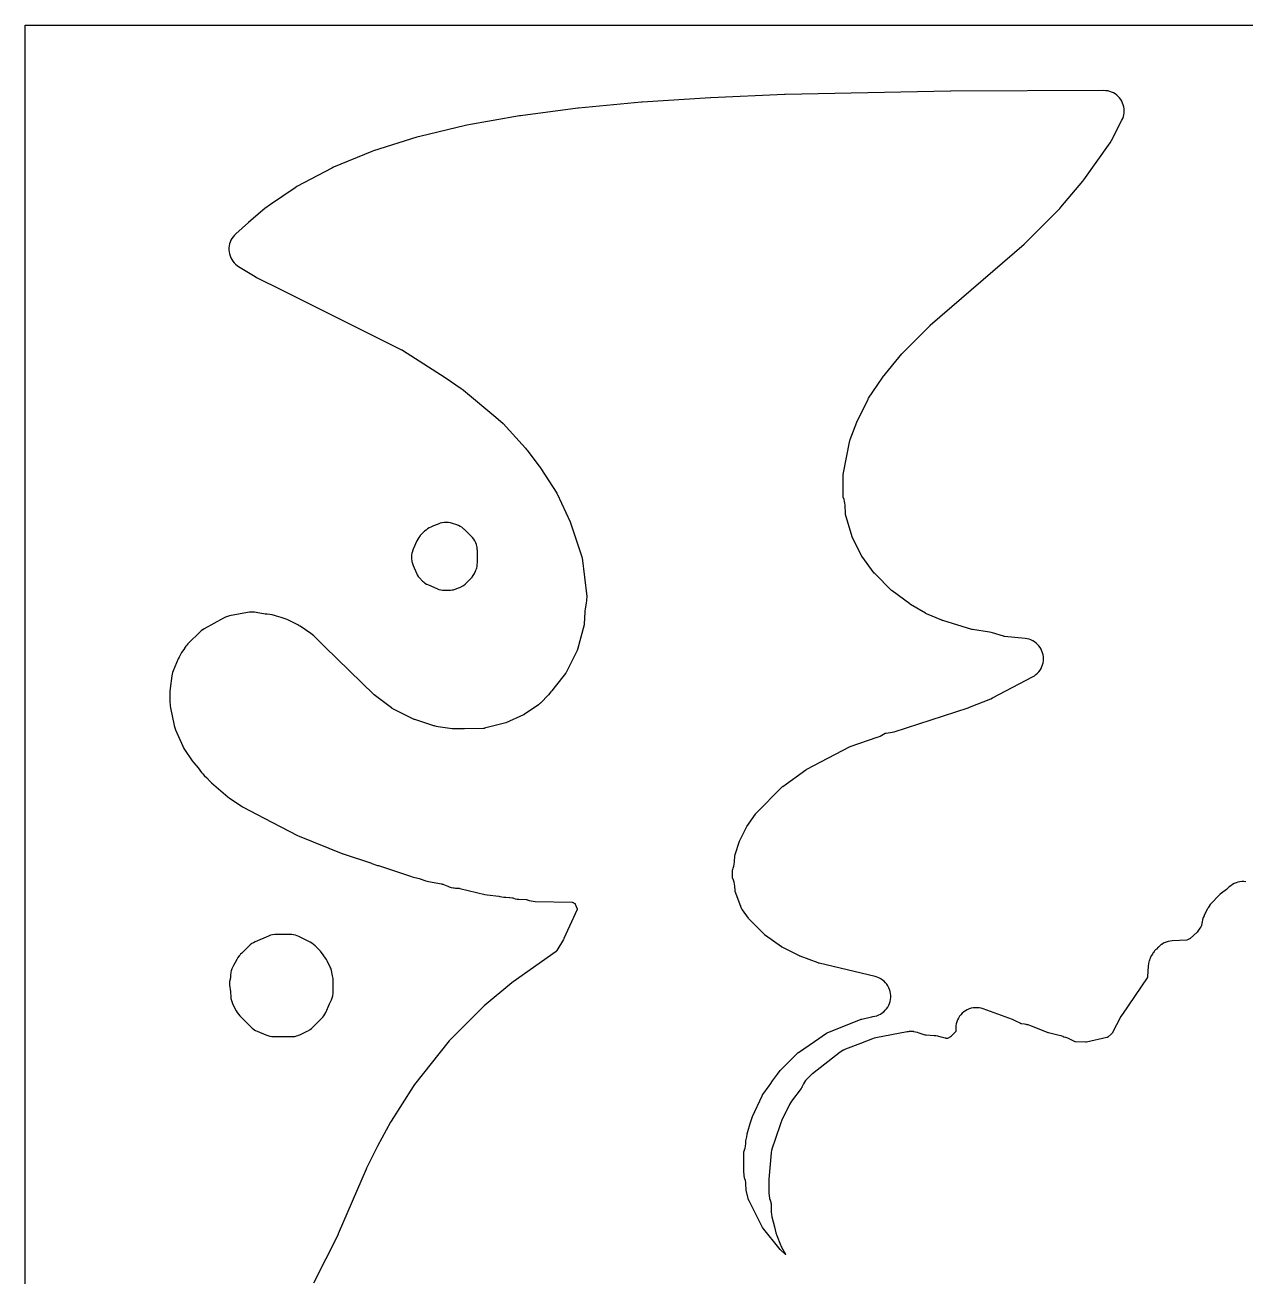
# Model space of a CAD drawing. Header units: millimetres. Extents: x 0 to 300, y 0 to 300.
# Drawn here: x 0 to 150, y 146.2 to 300 of the extents above; entities that cross this region are included whole.
import ezdxf

# ---------------------------------------------------------------- set-up
doc = ezdxf.new("R2010")
doc.units = ezdxf.units.MM
doc.layers.add('CUT', color=7, linetype='CONTINUOUS')

msp = doc.modelspace()

# ---------------------------------------------------------------- linework, layer by layer
at = {"layer": 'CUT'}
for points in [[(299.9192, 0.0008), (299.9021, 0), (0.0614, 0), (0.0501, 0.0006), (0.0029, 0.0029), (0.0006, 0.0501), (0, 0.0614), (0, 299.9386), (0.0006, 299.9499), (0.0029, 299.9971), (0.0501, 299.9994), (0.0614, 300), (299.9021, 300), (299.9192, 299.9992), (299.9606, 299.9971), (299.9634, 299.9386), (299.9634, 0.0614), (299.9606, 0.0029)], [(47.5263, 234.1011), (47.5904, 233.8526), (47.6796, 233.612), (48.0882, 232.6631), (48.1373, 232.5622), (48.1901, 232.4538), (48.3111, 232.2549), (48.45, 232.0681), (48.6057, 231.895), (48.6064, 231.8943), (48.6633, 231.8367), (48.7539, 231.745), (48.8222, 231.6821), (48.9306, 231.5825), (49.0532, 231.4897), (49.1221, 231.4377), (49.3216, 231.315), (49.3266, 231.3119), (49.3382, 231.3062), (49.5422, 231.2063), (50.6001, 230.7499), (50.6619, 230.7269), (50.8384, 230.6612), (51.0845, 230.5971), (51.2824, 230.5666), (51.3358, 230.5584), (51.4002, 230.5551), (51.5897, 230.5454), (51.8033, 230.5453), (51.8034, 230.5453), (52.0134, 230.5453), (52.2508, 230.5565), (52.4861, 230.5902), (52.6134, 230.621), (52.7171, 230.6461), (52.9417, 230.7237), (53.2524, 230.8478), (53.3983, 230.9062), (53.5781, 230.9888), (53.6284, 231.0119), (53.7041, 231.0565), (53.8466, 231.1403), (54.0507, 231.2902), (54.2311, 231.4532), (54.2385, 231.4599), (54.7225, 231.9439), (54.7416, 231.9652), (54.9077, 232.1509), (55.0687, 232.3771), (55.2037, 232.6198), (55.2504, 232.716), (55.3194, 232.8582), (55.3841, 233.0085), (55.4093, 233.0669), (55.4635, 233.233), (55.4798, 233.283), (55.5305, 233.5046), (55.5604, 233.7274), (55.5608, 233.7298), (55.5705, 233.9569), (55.5703, 234.0218), (55.5664, 235.4259), (55.56, 235.5486), (55.5534, 235.6744), (55.5241, 235.8653), (55.5157, 235.9204), (55.4537, 236.1614), (55.3681, 236.395), (55.2597, 236.619), (55.1295, 236.8311), (54.9789, 237.0292), (54.8094, 237.2113), (53.9921, 238.0062), (53.9196, 238.0706), (53.8249, 238.1548), (53.6451, 238.2879), (53.4541, 238.4044), (53.2535, 238.5033), (53.1308, 238.5508), (53.0449, 238.584), (52.5167, 238.7613), (52.5163, 238.7614), (52.2653, 238.8314), (52.0084, 238.8748), (51.7484, 238.8913), (51.4881, 238.8806), (51.2304, 238.8429), (51.1979, 238.8347), (50.9779, 238.7786), (50.7335, 238.6884), (50.1856, 238.4529), (49.8467, 238.3073), (49.8451, 238.3065), (49.8402, 238.3044), (49.6349, 238.2049), (49.4395, 238.0871), (49.2557, 237.952), (49.085, 237.8007), (48.7112, 237.4377), (48.5506, 237.2663), (48.5249, 237.2331), (48.5032, 237.2097), (48.3594, 237.0213), (48.2342, 236.8202), (48.1285, 236.6082), (47.6881, 235.6087), (47.5968, 235.3688), (47.5824, 235.3149), (47.5306, 235.1209), (47.4901, 234.8674), (47.4759, 234.6112), (47.488, 234.3549), (47.5113, 234.2004)], [(25.2219, 181.3724), (25.2328, 181.2988), (25.2336, 181.2881), (25.2342, 181.2816), (25.2431, 181.1192), (25.2688, 180.6551), (25.2964, 180.3978), (25.3505, 180.1447), (25.4305, 179.8985), (25.5355, 179.662), (25.9253, 178.8936), (26.0545, 178.6689), (26.2061, 178.4587), (26.3788, 178.2653), (27.7243, 176.9071), (27.9014, 176.7448), (28.0593, 176.6258), (28.0932, 176.6002), (28.298, 176.4747), (28.5139, 176.3694), (29.5775, 175.9127), (29.8129, 175.8253), (29.968, 175.7849), (30.056, 175.762), (30.3042, 175.7234), (30.555, 175.7099), (32.6942, 175.7023), (32.7951, 175.7064), (32.9176, 175.7115), (33.1392, 175.7406), (33.2482, 175.765), (33.3574, 175.7894), (33.5703, 175.8575), (33.5986, 175.8694), (33.7763, 175.9443), (34.6669, 176.3676), (34.8574, 176.4684), (34.957, 176.5327), (35.0384, 176.5852), (35.2087, 176.7172), (35.367, 176.8633), (35.7713, 177.2701), (36.42, 177.9228), (36.5577, 178.0746), (36.573, 178.0914), (36.71, 178.2733), (36.8298, 178.4668), (36.9316, 178.6704), (37.4032, 179.7324), (37.6312, 180.2457), (37.7232, 180.4852), (37.7901, 180.7329), (37.7963, 180.7712), (37.8313, 180.9862), (37.8431, 181.1881), (37.8463, 181.2424), (37.8558, 182.5672), (37.8402, 182.8647), (37.7894, 183.1581), (37.6324, 183.8251), (37.549, 184.1049), (37.4888, 184.2447), (37.4335, 184.3732), (37.2883, 184.6625), (37.1039, 185.0303), (37.0153, 185.1917), (36.9151, 185.3462), (36.4354, 186.0291), (36.3917, 186.0855), (36.2908, 186.2157), (36.1291, 186.3877), (35.6281, 186.8731), (35.4366, 187.0406), (35.2291, 187.1878), (35.0076, 187.3131), (33.6343, 188.0006), (33.4247, 188.0937), (33.2075, 188.1673), (32.9845, 188.2206), (32.7575, 188.2532), (32.5285, 188.265), (30.923, 188.2735), (30.6654, 188.2615), (30.4105, 188.2231), (30.1609, 188.1587), (30.0579, 188.1204), (29.9192, 188.0689), (28.2588, 187.3523), (28.0503, 187.2507), (27.8522, 187.1301), (27.6661, 186.9918), (27.4937, 186.8367), (26.6175, 185.9725), (26.4618, 185.8189), (26.4165, 185.7692), (26.2853, 185.6255), (26.1299, 185.4147), (26.0511, 185.2802), (25.9975, 185.1887), (25.6206, 184.4609), (25.5255, 184.2773), (25.4198, 184.0448), (25.3384, 183.8027), (25.2975, 183.622), (25.282, 183.5536), (25.2514, 183.3001), (25.2239, 182.9025), (25.2234, 182.897), (25.2156, 182.846), (25.1907, 182.7457), (25.1908, 182.7456), (25.1808, 182.7116), (25.1364, 182.4787), (25.1143, 182.2426), (25.1146, 182.0056), (25.1373, 181.7696), (25.1824, 181.5368), (25.2182, 181.3893)]]:
    msp.add_lwpolyline(points, close=True, dxfattribs=at)
msp.add_lwpolyline([(149.9869, 194.726), (149.7397, 194.7511), (149.4913, 194.7515), (149.2441, 194.7272), (149.0005, 194.6786), (148.7629, 194.606), (148.5337, 194.5101), (148.3152, 194.392), (148.1094, 194.2528), (147.9185, 194.0939), (147.8858, 194.0606), (147.879, 194.0548), (147.8485, 194.0228), (147.8384, 194.0125), (147.7981, 193.977), (147.7692, 193.949), (147.5797, 193.7729), (146.9778, 193.3306), (146.8135, 193.1989), (146.6609, 193.0538), (145.7594, 192.1214), (145.5968, 191.9356), (145.4532, 191.7348), (145.3302, 191.5207), (145.3169, 191.4946), (145.2772, 191.4243), (145.2761, 191.4222), (144.8681, 190.6184), (144.8426, 190.5681), (144.7355, 190.3262), (144.6546, 190.0743), (144.6007, 189.8153), (144.5345, 189.3834), (144.5327, 189.3728), (144.4676, 189.2459), (144.4366, 189.202), (144.4252, 189.186), (144.3041, 189.0147), (143.9806, 188.5571), (143.1402, 187.783), (143.0809, 187.7383), (143.0586, 187.7256), (142.7369, 187.5609), (140.9137, 187.4708), (140.6577, 187.4448), (140.4058, 187.3928), (140.1605, 187.3151), (139.9245, 187.2125), (139.7003, 187.0863), (139.6382, 187.0424), (139.5794, 187.0059), (139.3917, 186.863), (139.2183, 186.7031), (139.2162, 186.701), (138.9727, 186.4543), (138.9097, 186.3931), (138.7538, 186.2275), (138.7024, 186.1618), (138.7019, 186.1613), (138.7012, 186.1603), (138.6137, 186.0485), (138.5572, 185.9609), (138.5526, 185.9547), (138.5485, 185.9475), (138.4903, 185.8574), (138.3535, 185.6227), (138.2116, 185.3393), (138.2031, 185.3192), (138.1425, 185.1525), (138.1421, 185.1517), (138.1414, 185.1496), (138.1142, 185.0746), (138.1065, 185.0439), (138.0619, 184.909), (138.0069, 184.6594), (137.9777, 184.4055), (137.8906, 183.0361), (137.8888, 183.0163), (137.8815, 182.9741), (137.8613, 182.9363), (137.8504, 182.9195), (134.8015, 178.457), (134.7774, 178.4219), (134.6313, 178.1796), (133.547, 176.1278), (133.5381, 176.1118), (133.5164, 176.079), (133.4887, 176.051), (133.4749, 176.0389), (132.9954, 175.6405), (132.9815, 175.6294), (132.9498, 175.6079), (132.9134, 175.5962), (132.8961, 175.5919), (130.4117, 175.0453), (130.3893, 175.0411), (130.2915, 175.0318), (130.2687, 175.0317), (129.0609, 175.063), (129.0431, 175.0639), (129.0054, 175.0685), (128.3637, 175.4008), (128.1134, 175.5134), (127.8524, 175.5979), (127.6254, 175.6578), (127.4836, 175.7188), (127.2696, 175.7995), (127.0491, 175.8604), (125.7301, 176.1599), (125.7253, 176.1611), (125.6675, 176.1788), (125.6174, 176.1971), (123.4335, 177.0682), (123.2226, 177.1416), (123.1119, 177.1693), (123.006, 177.1959), (122.9228, 177.209), (122.7854, 177.2306), (122.4162, 177.2719), (122.415, 177.2721), (122.4138, 177.2722), (122.4118, 177.2725), (122.4061, 177.2733), (122.362, 177.282), (122.3281, 177.2959), (122.3123, 177.3037), (121.6198, 177.6658), (121.3152, 177.8001), (117.6942, 179.1163), (117.4536, 179.1902), (117.2069, 179.2396), (116.9564, 179.264), (116.7047, 179.263), (116.4545, 179.2368), (116.2081, 179.1855), (115.9681, 179.1097), (115.737, 179.0101), (115.517, 178.8879), (115.3105, 178.7441), (115.1194, 178.5803), (114.9458, 178.3981), (114.7914, 178.1994), (114.6577, 177.9862), (114.5462, 177.7606), (114.4579, 177.525), (114.3937, 177.2816), (114.3544, 177.0331), (114.3402, 176.7818), (114.339, 176.5827), (114.3377, 176.377), (114.3372, 176.3591), (114.3333, 176.321), (114.3091, 176.2913), (114.2968, 176.2783), (113.7713, 175.7471), (113.7578, 175.7342), (113.727, 175.7087), (113.6937, 175.6863), (113.6775, 175.6771), (113.3258, 175.4881), (113.2693, 175.4614), (113.1577, 175.4925), (113.1224, 175.5027), (113.1129, 175.5055), (113.1021, 175.5086), (113.0683, 175.5184), (113.0221, 175.5318), (112.5458, 175.6486), (112.1333, 175.7498), (111.8988, 175.7956), (111.7995, 175.8053), (111.6609, 175.8188), (110.6977, 175.8663), (110.6911, 175.8667), (110.6797, 175.8676), (110.663, 175.8699), (110.6427, 175.8728), (110.6061, 175.8814), (110.5894, 175.8866), (109.825, 176.1418), (109.6334, 176.2058), (109.5809, 176.2203), (109.3869, 176.2743), (109.1761, 176.3101), (109.1347, 176.3172), (108.8794, 176.3341), (108.7576, 176.3297), (108.6237, 176.3249), (108.4975, 176.3073), (108.3703, 176.2896), (104.5325, 175.5527), (104.317, 175.5013), (104.1069, 175.4311), (102.6155, 174.8578), (100.7798, 174.1522), (100.5568, 174.0537), (100.5213, 174.0337), (100.3444, 173.934), (100.1447, 173.7942), (96.7324, 171.1479), (96.671, 171.0934), (96.4862, 170.9295), (96.1743, 170.6138), (96.0971, 170.5358), (95.9995, 170.4259), (95.92, 170.3363), (95.8927, 170.298), (95.7651, 170.119), (95.6343, 169.8865), (95.444, 169.5015), (95.4045, 169.4216), (95.4036, 169.42), (95.3959, 169.4051), (95.3555, 169.3397), (95.3446, 169.3246), (94.1646, 167.7595), (94.0366, 167.5728), (93.926, 167.3752), (92.9648, 165.4587), (92.8275, 165.1277), (92.1427, 163.071), (91.7861, 162.0002), (91.7103, 161.7191), (91.6733, 161.4684), (91.6678, 161.431), (91.3798, 158.18), (91.3702, 157.9326), (91.3867, 156.3867), (91.3921, 156.3024), (91.4036, 156.1221), (91.4397, 155.9118), (91.4484, 155.8608), (91.4592, 155.8227), (91.5206, 155.6058), (91.5975, 155.3808), (91.6198, 155.3152), (91.6204, 155.3135), (91.6257, 155.2965), (91.635, 155.257), (91.6403, 155.2168), (91.6414, 155.1972), (91.6768, 154.0881), (91.6893, 153.9414), (91.6991, 153.8252), (91.7339, 153.6448), (91.7491, 153.566), (92.0542, 152.336), (92.2412, 151.5824), (92.347, 151.2545), (92.8025, 150.1176), (92.8349, 150.0502), (92.9451, 149.8203), (93.4255, 148.9678), (93.4466, 148.9257), (93.4098, 148.9551), (92.7502, 149.5358), (90.5956, 152.2524), (90.5839, 152.2679), (90.5511, 152.3194), (88.9374, 155.5351), (88.9287, 155.5537), (88.8977, 155.6371), (88.8922, 155.657), (88.5993, 156.8245), (88.5951, 156.8432), (88.5833, 156.9251), (88.582, 156.9443), (88.5565, 157.5533), (88.5363, 157.7824), (88.4951, 158.0087), (88.4334, 158.2303), (88.3992, 158.3199), (88.3009, 159.0755), (88.2988, 159.1366), (88.2986, 159.1416), (88.2985, 159.1453), (88.2876, 159.4542), (88.2973, 160.6215), (88.2993, 160.7642), (88.2998, 160.7993), (88.3029, 161.0146), (88.3109, 161.5786), (88.3184, 161.6052), (88.3241, 161.6211), (88.3768, 161.7596), (88.3904, 161.8017), (88.4539, 161.9975), (88.5069, 162.2419), (88.5191, 162.3489), (88.5352, 162.4904), (88.5624, 162.9189), (88.659, 163.4129), (88.722, 163.7351), (88.7257, 163.7539), (88.784, 164.0523), (89.0592, 165.0193), (89.3794, 165.8726), (90.5401, 168.427), (90.5648, 168.4763), (90.5797, 168.5032), (90.5853, 168.5125), (90.5855, 168.5129), (90.5928, 168.525), (90.6025, 168.5413), (90.6326, 168.5862), (91.4026, 169.6667), (91.5173, 169.8276), (91.8396, 170.2799), (92.4202, 171.0946), (92.7799, 171.5477), (94.9815, 173.7501), (94.9946, 173.7595), (96.9885, 175.1208), (98.4392, 176.1111), (98.4564, 176.1222), (98.5345, 176.1639), (98.5533, 176.172), (102.7007, 177.8331), (102.7052, 177.8348), (102.7754, 177.8572), (102.7917, 177.8613), (103.9841, 178.1382), (104.0029, 178.1421), (104.1639, 178.1625), (104.4081, 178.2059), (104.6469, 178.2733), (104.8779, 178.364), (105.0986, 178.4772), (105.3071, 178.6117), (105.5013, 178.7662), (105.6791, 178.9392), (105.839, 179.129), (105.9792, 179.3337), (106.0985, 179.5512), (106.1956, 179.7795), (106.2696, 180.0164), (106.3197, 180.2593), (106.3455, 180.5061), (106.3468, 180.7542), (106.3234, 181.0012), (106.2757, 181.2447), (106.2041, 181.4822), (106.1092, 181.7115), (105.9922, 181.9303), (105.854, 182.1363), (105.696, 182.3277), (105.5199, 182.5024), (105.3274, 182.6589), (105.1202, 182.7955), (104.9006, 182.9108), (104.6706, 183.0039), (104.4325, 183.0737), (97.5532, 184.724), (97.4822, 184.7433), (97.4125, 184.767), (95.2281, 185.5867), (95.1721, 185.6094), (95.1174, 185.6348), (92.9915, 186.6889), (92.9871, 186.6912), (92.9213, 186.7302), (92.9069, 186.74), (90.9529, 188.1314), (90.9485, 188.1347), (90.8844, 188.1888), (90.8707, 188.2021), (88.9158, 190.1863), (88.9126, 190.1897), (88.8662, 190.2438), (88.8564, 190.2567), (88.1211, 191.2649), (88.1115, 191.2787), (88.0927, 191.3099), (88.0768, 191.3428), (88.0707, 191.358), (87.2461, 193.5421), (87.2402, 193.5591), (87.23, 193.5965), (87.2235, 193.6346), (87.2217, 193.6525), (87.1808, 194.2075), (87.1503, 194.4534), (87.0957, 194.695), (87.0174, 194.9301), (86.9399, 195.1293), (86.934, 195.1455), (86.9238, 195.1812), (86.9203, 195.2177), (86.9198, 195.2352), (86.9167, 196.1363), (86.917, 196.1538), (86.9204, 196.1914), (86.9308, 196.2277), (86.9367, 196.2442), (86.9942, 196.3919), (87.0755, 196.6377), (87.1309, 196.8905), (87.1599, 197.1476), (87.2099, 197.9733), (87.2103, 197.9787), (87.2177, 198.03), (87.224, 198.0561), (87.231, 198.0791), (87.7806, 199.7268), (87.8104, 199.8065), (87.8458, 199.8839), (88.5962, 201.3803), (88.6334, 201.4489), (88.675, 201.5149), (89.7199, 203.0561), (89.7299, 203.0702), (89.7774, 203.1279), (89.7893, 203.1405), (93.0016, 206.3889), (93.0054, 206.3926), (93.0668, 206.4455), (93.0815, 206.4566), (95.9111, 208.4895), (95.9797, 208.5352), (96.0513, 208.5761), (101.2712, 211.3239), (101.2756, 211.3262), (101.3457, 211.3566), (101.3621, 211.3625), (104.6673, 212.4805), (104.8517, 212.5511), (105.0298, 212.636), (105.6805, 212.9781), (105.6956, 212.9856), (105.7294, 212.9997), (105.7648, 213.0073), (105.7818, 213.0098), (106.2908, 213.0723), (106.5256, 213.1126), (106.7555, 213.1751), (115.8523, 216.1182), (116.0116, 216.1758), (118.6272, 217.2226), (118.8653, 217.3326), (123.7777, 219.9254), (123.989, 220.0505), (124.1871, 220.1958), (124.3698, 220.3598), (124.5357, 220.541), (124.6829, 220.7375), (124.8101, 220.9476), (124.9162, 221.1691), (124.9999, 221.4), (125.0607, 221.6379), (125.0977, 221.8807), (125.1108, 222.1259), (125.0998, 222.3713), (125.0647, 222.6143), (125.006, 222.8528), (124.9241, 223.0843), (124.82, 223.3067), (124.6945, 223.5178), (124.5489, 223.7156), (124.3846, 223.8981), (124.2031, 224.0637), (124.0063, 224.2106), (123.7961, 224.3375), (123.5744, 224.4432), (123.3434, 224.5266), (123.1054, 224.5869), (122.8625, 224.6236), (120.3316, 224.8797), (120.3128, 224.8821), (120.2325, 224.8985), (120.2143, 224.9037), (118.8547, 225.3282), (118.663, 225.3797), (118.4679, 225.4159), (116.3916, 225.7166), (116.3868, 225.7174), (116.314, 225.7334), (116.2977, 225.738), (112.7265, 226.8362), (112.6686, 226.8557), (112.6118, 226.878), (110.7423, 227.6703), (110.6753, 227.7011), (110.6103, 227.7361), (108.7862, 228.7919), (108.7284, 228.8276), (108.6727, 228.8666), (106.5263, 230.4606), (106.5226, 230.4634), (106.468, 230.5103), (106.4562, 230.5216), (104.3873, 232.6003), (104.384, 232.6037), (104.3373, 232.6577), (104.3274, 232.6706), (102.8121, 234.7268), (102.8089, 234.7312), (102.7657, 234.8012), (102.7569, 234.8177), (101.6586, 237.0097), (101.6562, 237.0146), (101.625, 237.0925), (101.619, 237.1106), (100.7981, 239.8568), (100.7967, 239.8618), (100.7863, 239.9103), (100.7832, 239.9358), (100.7817, 239.9588), (100.7398, 240.9981), (100.7193, 241.2329), (100.6767, 241.4646), (100.6125, 241.6913), (100.5061, 242.0091), (100.5001, 242.0287), (100.4908, 242.0717), (100.4862, 242.1156), (100.4857, 242.136), (100.4974, 244.6755), (100.4979, 244.6934), (100.5056, 244.7703), (100.5087, 244.7879), (101.3329, 248.9634), (101.334, 248.9684), (101.3552, 249.0443), (101.3611, 249.0612), (102.1673, 251.2142), (102.1907, 251.2721), (102.2172, 251.3287), (103.5529, 254.0038), (103.5888, 254.0703), (103.6288, 254.1343), (105.2796, 256.6008), (105.3119, 256.6468), (105.3465, 256.6912), (107.7062, 259.5841), (107.7433, 259.6275), (107.7824, 259.669), (111.1384, 263.0617), (111.1716, 263.094), (111.2062, 263.1251), (122.7318, 273.0915), (122.8666, 273.217), (127.0995, 277.4606), (127.2412, 277.6151), (129.9398, 280.8175), (130.0667, 280.9815), (133.2812, 285.5105), (133.4615, 285.806), (134.7511, 288.2914), (134.8529, 288.5135), (134.9325, 288.7444), (134.9892, 288.982), (135.0225, 289.224), (135.0319, 289.4681), (135.0175, 289.7119), (134.9794, 289.9532), (134.9179, 290.1896), (134.8337, 290.4189), (134.7274, 290.6388), (134.6002, 290.8474), (134.4533, 291.0425), (134.288, 291.2223), (134.106, 291.3852), (133.9089, 291.5295), (133.6987, 291.6539), (133.4774, 291.7572), (133.247, 291.8384), (133.0098, 291.8968), (132.768, 291.9317), (132.524, 291.9428), (113.7333, 291.8823), (113.6893, 291.8817), (93.3644, 291.4587), (93.3085, 291.4569), (84.2471, 291.0655), (84.1927, 291.0625), (75.8051, 290.5168), (75.7338, 290.5111), (68.0025, 289.7856), (67.9114, 289.7753), (60.8514, 288.8508), (60.7369, 288.833), (54.2619, 287.6776), (54.1207, 287.6482), (48.4841, 286.3031), (48.2864, 286.2559), (48.1158, 286.2087), (42.8017, 284.5353), (42.6022, 284.463), (37.8937, 282.5276), (37.6687, 282.4218), (33.4043, 280.1499), (33.1647, 280.0044), (30.1487, 277.9336), (29.4466, 277.4515), (29.2074, 277.265), (27.4651, 275.7273), (25.8887, 274.336), (25.7124, 274.1643), (25.5539, 273.9761), (25.4147, 273.7732), (25.296, 273.5576), (25.1991, 273.3314), (25.125, 273.0968), (25.0743, 272.856), (25.0475, 272.6113), (25.0448, 272.3653), (25.0664, 272.1201), (25.112, 271.8783), (25.1811, 271.6421), (25.2731, 271.4139), (25.3871, 271.1958), (25.522, 270.99), (25.6765, 270.7985), (25.849, 270.623), (26.038, 270.4654), (26.2415, 270.3271), (28.2676, 269.0918), (28.4532, 268.9892), (31.5189, 267.46), (31.5192, 267.4599), (31.5192, 267.4598), (46.2629, 260.1058), (46.3194, 260.0756), (46.3743, 260.0425), (51.6173, 256.6803), (53.5782, 255.3316), (53.8085, 255.1733), (53.8219, 255.1641), (53.862, 255.1365), (57.8285, 251.8187), (58.7238, 251.0453), (61.0544, 248.4675), (61.4743, 247.9941), (61.5528, 247.9058), (61.6139, 247.8368), (61.6359, 247.812), (63.1682, 245.7964), (63.3365, 245.5741), (63.359, 245.5432), (63.382, 245.5087), (65.3218, 242.4702), (65.3283, 242.4594), (65.3638, 242.3895), (66.9591, 238.9736), (68.4045, 234.6408), (68.41, 234.6227), (68.428, 234.543), (68.4307, 234.5242), (69.005, 229.7881), (68.97, 229.3873), (68.9614, 229.2882), (68.9589, 229.2599), (68.9385, 229.026), (68.7922, 228.2339), (68.7654, 228.0502), (68.7522, 227.8651), (68.7026, 226.4098), (68.7012, 226.3881), (68.6911, 226.3212), (67.8637, 223.2658), (67.8583, 223.2478), (67.8294, 223.1721), (67.8215, 223.1551), (66.4579, 220.4308), (66.4487, 220.4136), (66.4128, 220.3573), (66.3833, 220.3165), (65.1325, 218.743), (64.7092, 218.2105), (64.605, 218.0794), (64.2957, 217.6903), (63.3003, 216.6823), (63.3003, 216.6822), (63.2999, 216.6819), (63.2867, 216.6696), (63.0649, 216.4637), (61.3226, 215.2692), (61.2741, 215.2384), (61.2637, 215.2327), (61.2486, 215.2255), (59.0737, 214.2606), (56.4427, 213.5885), (56.4216, 213.5837), (56.3286, 213.5711), (56.3069, 213.5701), (53.9892, 213.5263), (53.4883, 213.525), (53.1959, 213.5242), (52.7614, 213.5231), (52.4867, 213.5224), (50.7671, 213.7638), (50.5254, 213.8186), (50.3886, 213.8496), (50.2868, 213.8727), (50.1996, 213.8924), (47.8931, 214.6612), (47.8135, 214.691), (47.7363, 214.7263), (45.1103, 216.0415), (45.1002, 216.0469), (45.0955, 216.0497), (45.0929, 216.0513), (45.0897, 216.0532), (45.0719, 216.064), (45.0328, 216.0882), (45.019, 216.0981), (42.9057, 217.6884), (36.7834, 223.646), (35.4562, 224.9428), (35.296, 225.0864), (35.2719, 225.1046), (35.2668, 225.1091), (35.0957, 225.2374), (33.8067, 226.1204), (33.6906, 226.1889), (33.6618, 226.2068), (33.652, 226.2117), (33.5156, 226.2921), (32.2705, 226.9173), (32.0586, 227.0117), (31.8388, 227.086), (31.4551, 227.1962), (31.445, 227.2007), (31.1664, 227.3048), (30.8774, 227.375), (30.7555, 227.3971), (30.3379, 227.517), (30.0507, 227.5815), (29.7579, 227.6117), (29.5088, 227.6227), (28.4093, 227.8217), (28.1868, 227.8517), (27.9625, 227.8616), (27.7383, 227.8514), (27.7213, 227.8491), (27.5608, 227.8403), (27.3414, 227.8087), (25.1279, 227.3887), (24.8717, 227.3259), (24.6236, 227.2365), (24.3862, 227.1215), (22.0235, 225.8179), (21.8238, 225.6952), (21.8197, 225.6921), (21.8058, 225.6836), (21.6256, 225.5495), (21.4582, 225.3999), (20.1365, 224.1069), (19.9954, 223.957), (19.8671, 223.7959), (19.8364, 223.7539), (19.7676, 223.6768), (19.6026, 223.4421), (19.5709, 223.3911), (19.365, 223.1096), (19.2199, 222.8874), (19.0991, 222.651), (19.0675, 222.58), (19.011, 222.4889), (18.9134, 222.3168), (18.8297, 222.1375), (18.2068, 220.6524), (18.133, 220.4531), (18.0764, 220.2482), (18.0374, 220.0393), (17.813, 218.4698), (17.7878, 218.1318), (17.7804, 216.9636), (17.7909, 216.7189), (17.8127, 216.5652), (17.8255, 216.335), (17.8635, 216.0913), (18.3122, 213.9198), (18.3811, 213.6585), (18.4778, 213.4062), (18.4809, 213.3992), (18.4838, 213.3917), (19.3755, 211.3861), (19.4735, 211.1896), (19.5883, 211.0024), (20.5464, 209.5842), (20.7362, 209.3379), (21.2707, 208.7267), (21.6753, 208.1773), (21.8333, 207.9837), (22.0099, 207.8069), (22.3245, 207.5219), (22.6545, 207.1446), (22.9121, 206.8899), (24.9038, 205.1878), (25.1215, 205.0215), (26.5431, 204.0541), (26.7944, 203.9038), (26.7989, 203.9015), (29.3899, 202.5515), (33.4525, 200.4348), (33.679, 200.3308), (39.0542, 198.1802), (39.0805, 198.1697), (39.2188, 198.119), (42.5414, 197.0117), (42.6131, 196.9746), (42.8286, 196.8756), (43.0526, 196.7975), (43.2829, 196.741), (43.4095, 196.7224), (47.3683, 195.4031), (47.576, 195.3437), (48.4247, 195.1403), (49.2544, 194.8662), (49.5701, 194.7844), (51.1765, 194.478), (51.1934, 194.4744), (51.2465, 194.4591), (51.3064, 194.438), (51.9549, 194.1849), (51.9554, 194.1847), (51.9559, 194.1845), (52.1077, 194.1253), (52.3587, 194.0423), (52.617, 193.9863), (52.7345, 193.9736), (52.8799, 193.9579), (53.3086, 193.9344), (53.3255, 193.9331), (53.3977, 193.9226), (53.4142, 193.919), (56.4875, 193.1851), (56.7561, 193.1363), (58.1999, 192.9546), (58.3221, 192.9199), (58.5622, 192.8763), (58.8054, 192.8563), (59.0442, 192.8484), (59.5144, 192.7893), (59.5393, 192.7861), (59.8842, 192.7427), (59.9025, 192.7404), (60.0075, 192.7016), (60.2263, 192.6426), (60.4496, 192.6036), (60.6755, 192.5851), (61.5637, 192.5524), (61.5821, 192.5513), (61.6213, 192.546), (61.6598, 192.5369), (61.6774, 192.5313), (61.9152, 192.4497), (62.1653, 192.3782), (62.4214, 192.333), (62.6808, 192.3147), (67.1962, 192.2318), (67.2148, 192.2309), (67.2544, 192.2263), (67.2909, 192.2101), (67.3073, 192.2013), (67.5229, 192.079), (67.5386, 192.0695), (67.5705, 192.0469), (67.588, 192.0119), (67.595, 191.995), (67.8138, 191.4211), (67.8199, 191.4039), (67.8301, 191.3662), (67.8175, 191.3292), (67.8104, 191.3124), (66.2002, 187.7645), (66.1706, 187.704), (66.1377, 187.6452), (65.3156, 186.2711), (65.3052, 186.2546), (65.28, 186.2211), (65.2484, 186.1935), (65.2328, 186.1818), (59.9512, 182.4581), (59.783, 182.3285), (56.4097, 179.4926), (56.2439, 179.34), (52.1063, 175.1703), (51.9258, 174.9675), (47.8278, 169.8254), (47.6645, 169.5949), (44.9833, 165.3168), (44.9104, 165.1927), (43.3029, 162.2662), (43.2556, 162.1756), (41.9555, 159.5608), (41.8958, 159.4314), (38.485, 151.4615), (38.4705, 151.429), (38.4551, 151.397), (35.4555, 145.4025)], dxfattribs=at)

doc.saveas('drawing.dxf')
